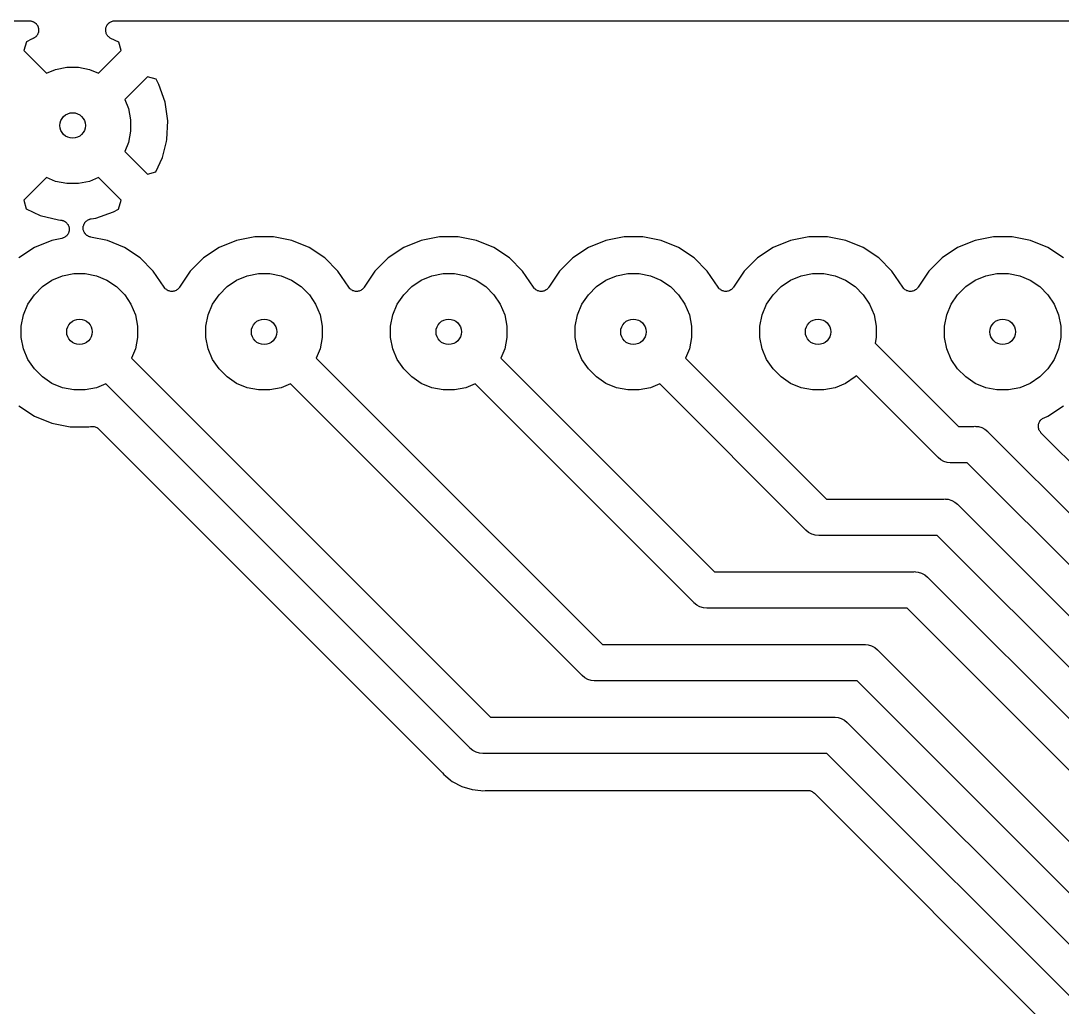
# Model space of a CAD drawing. Extents: x 1.5 to 15, y -8.3 to -3.1.
# Drawn here: x 13.879 to 14.443, y -3.634 to -3.1 of the extents above; entities that cross this region are included whole.
import ezdxf

# ---------------------------------------------------------------- set-up
doc = ezdxf.new("R2010")
doc.units = 0
doc.header["$MEASUREMENT"] = 0
doc.layers.add('BLACK', color=7, linetype='CONTINUOUS')

msp = doc.modelspace()

# ---------------------------------------------------------------- linework, layer by layer
at = {"layer": 'BLACK', "linetype": 'CONTINUOUS'}
for p, q in [((13.7329, -3.10002), (13.8835, -3.10002)), ((13.8835, -3.10002), (13.8836, -3.10002)), ((13.8836, -3.10002), (13.8837, -3.10003)), ((13.8837, -3.10003), (13.8838, -3.10003)), ((13.8838, -3.10003), (13.8842, -3.10009)), ((13.8842, -3.10009), (13.8846, -3.10013)), ((13.8846, -3.10013), (13.8847, -3.10017)), ((13.8847, -3.10017), (13.8848, -3.10018)), ((13.8848, -3.10018), (13.8851, -3.10031)), ((13.8851, -3.10031), (13.8855, -3.10042)), ((13.8855, -3.10042), (13.8856, -3.10048)), ((13.8856, -3.10048), (13.8857, -3.10052)), ((13.8857, -3.10052), (13.886, -3.10072)), ((13.886, -3.10072), (13.8863, -3.10089)), ((13.8863, -3.10089), (13.8864, -3.10097)), ((13.8864, -3.10097), (13.8865, -3.10103)), ((13.8865, -3.10103), (13.8868, -3.10128)), ((13.8868, -3.10128), (13.8871, -3.10152)), ((13.8871, -3.10152), (13.8872, -3.10161)), ((13.8872, -3.10161), (13.8872, -3.10169)), ((13.8872, -3.10169), (13.8875, -3.10199)), ((13.926, -3.10175), (13.9263, -3.10147)), ((13.9263, -3.10147), (13.9264, -3.10139)), ((13.9264, -3.1013), (13.9267, -3.10108)), ((13.9264, -3.10139), (13.9264, -3.1013)), ((13.9267, -3.10108), (13.927, -3.10086)), ((13.927, -3.10086), (13.9271, -3.1008)), ((13.9271, -3.1008), (13.9272, -3.10072)), ((13.9272, -3.10072), (13.9276, -3.10057)), ((13.9276, -3.10057), (13.9279, -3.1004)), ((13.9279, -3.1004), (13.928, -3.10036)), ((13.928, -3.10036), (13.9281, -3.10031)), ((13.9281, -3.10031), (13.9285, -3.10022)), ((13.9285, -3.10022), (13.9288, -3.10011)), ((13.9288, -3.10011), (13.9289, -3.1001)), ((13.9289, -3.1001), (13.9291, -3.10007)), ((13.9291, -3.10007), (13.9294, -3.10005)), ((13.9294, -3.10005), (13.9298, -3.10002)), ((13.9298, -3.10002), (14.9814, -3.10002)), ((13.8875, -3.10199), (13.8877, -3.10228)), ((13.8877, -3.10228), (13.8878, -3.10239)), ((13.8878, -3.10239), (13.8878, -3.10248)), ((13.8878, -3.10248), (13.888, -3.10282)), ((13.888, -3.10717), (13.8878, -3.10749)), ((13.888, -3.10282), (13.8881, -3.10315)), ((13.8881, -3.10706), (13.888, -3.10717)), ((13.8881, -3.10315), (13.8882, -3.10326)), ((13.8882, -3.1066), (13.8881, -3.10696)), ((13.8881, -3.10696), (13.8881, -3.10706)), ((13.8882, -3.10326), (13.8882, -3.10337)), ((13.8882, -3.10337), (13.8883, -3.10373)), ((13.8884, -3.10626), (13.8882, -3.1066)), ((13.8883, -3.10373), (13.8884, -3.10408)), ((13.8884, -3.10408), (13.8884, -3.1042)), ((13.8884, -3.1042), (13.8885, -3.10432)), ((13.8885, -3.10529), (13.8884, -3.10566)), ((13.8884, -3.10566), (13.8884, -3.10603)), ((13.8884, -3.10603), (13.8884, -3.10614)), ((13.8884, -3.10614), (13.8884, -3.10626)), ((13.8885, -3.10432), (13.8885, -3.10469)), ((13.8885, -3.10469), (13.8885, -3.10505)), ((13.8885, -3.10505), (13.8885, -3.10517)), ((13.8885, -3.10517), (13.8885, -3.10529)), ((13.9248, -3.10437), (13.9249, -3.10401)), ((13.9248, -3.10473), (13.9248, -3.10437)), ((13.9248, -3.10486), (13.9248, -3.10473)), ((13.9248, -3.10498), (13.9248, -3.10486)), ((13.9248, -3.10534), (13.9248, -3.10498)), ((13.9248, -3.1057), (13.9248, -3.10534)), ((13.9249, -3.10583), (13.9248, -3.1057)), ((13.9249, -3.10377), (13.9251, -3.10343)), ((13.9249, -3.10389), (13.9249, -3.10377)), ((13.9249, -3.10401), (13.9249, -3.10389)), ((13.9249, -3.10596), (13.9249, -3.10583)), ((13.925, -3.1063), (13.9249, -3.10596)), ((13.9251, -3.10665), (13.925, -3.1063)), ((13.9251, -3.10343), (13.9252, -3.10308)), ((13.9251, -3.10677), (13.9251, -3.10665)), ((13.9251, -3.10689), (13.9251, -3.10677)), ((13.9253, -3.10721), (13.9251, -3.10689)), ((13.9252, -3.10297), (13.9253, -3.10285)), ((13.9252, -3.10308), (13.9252, -3.10297)), ((13.9253, -3.10285), (13.9255, -3.10254)), ((13.9255, -3.10754), (13.9253, -3.10721)), ((13.9255, -3.10254), (13.9256, -3.10222)), ((13.9256, -3.10222), (13.9257, -3.10213)), ((13.9257, -3.10213), (13.9258, -3.10202)), ((13.9258, -3.10202), (13.926, -3.10175)), ((13.8819, -3.11141), (13.8805, -3.11615)), ((13.8846, -3.10993), (13.8819, -3.11141)), ((13.8852, -3.10973), (13.8846, -3.10993)), ((13.8853, -3.10968), (13.8852, -3.10973)), ((13.8854, -3.10964), (13.8853, -3.10968)), ((13.8857, -3.10947), (13.8854, -3.10964)), ((13.8861, -3.10931), (13.8857, -3.10947)), ((13.8862, -3.10924), (13.8861, -3.10931)), ((13.8863, -3.10918), (13.8862, -3.10924)), ((13.8866, -3.10895), (13.8863, -3.10918)), ((13.8869, -3.10873), (13.8866, -3.10895)), ((13.887, -3.10857), (13.8869, -3.10864)), ((13.8869, -3.10864), (13.8869, -3.10873)), ((13.8873, -3.10828), (13.887, -3.10857)), ((13.8875, -3.10801), (13.8873, -3.10828)), ((13.8876, -3.10791), (13.8875, -3.10801)), ((13.8877, -3.10782), (13.8876, -3.10791)), ((13.8878, -3.10749), (13.8877, -3.10782)), ((13.9255, -3.10764), (13.9255, -3.10754)), ((13.9256, -3.10776), (13.9255, -3.10764)), ((13.9258, -3.10804), (13.9256, -3.10776)), ((13.926, -3.10833), (13.9258, -3.10804)), ((13.9261, -3.10842), (13.926, -3.10833)), ((13.9262, -3.10852), (13.9261, -3.10842)), ((13.9265, -3.10875), (13.9262, -3.10852)), ((13.9267, -3.109), (13.9265, -3.10875)), ((13.9269, -3.10906), (13.9267, -3.109)), ((13.927, -3.10915), (13.9269, -3.10906)), ((13.9273, -3.10932), (13.927, -3.10915)), ((13.9276, -3.10951), (13.9273, -3.10932)), ((13.9276, -3.10954), (13.9276, -3.10951)), ((13.9319, -3.11155), (13.9276, -3.10954)), ((13.9332, -3.11615), (13.9319, -3.11155)), ((13.8805, -3.11615), (13.8927, -3.12843)), ((13.921, -3.12843), (13.9332, -3.11615)), ((13.8927, -3.12843), (13.8977, -3.12639)), ((13.8977, -3.12639), (13.9037, -3.12518)), ((13.9037, -3.12518), (13.91, -3.12518)), ((13.91, -3.12518), (13.916, -3.12639)), ((13.916, -3.12639), (13.921, -3.12843)), ((13.9474, -3.13029), (13.9351, -3.14257)), ((13.9521, -3.13169), (13.9474, -3.13029)), ((13.9536, -3.13444), (13.9521, -3.13169)), ((13.957, -3.14411), (13.9536, -3.13444)), ((13.9351, -3.14257), (13.9371, -3.14749)), ((13.9585, -3.15414), (13.957, -3.14411)), ((13.9371, -3.14749), (13.9383, -3.15357)), ((13.9383, -3.15357), (13.9383, -3.15978)), ((13.958, -3.16427), (13.9585, -3.15414)), ((13.9383, -3.15978), (13.9371, -3.16586)), ((13.9371, -3.16586), (13.9351, -3.17078)), ((13.9556, -3.17411), (13.9578, -3.16537)), ((13.9578, -3.16536), (13.958, -3.16427)), ((13.9578, -3.16537), (13.9578, -3.16536)), ((13.9351, -3.17078), (13.9474, -3.18305)), ((13.952, -3.1817), (13.9556, -3.17411)), ((13.8927, -3.18492), (13.8805, -3.19719)), ((13.8977, -3.18696), (13.8927, -3.18492)), ((13.921, -3.18492), (13.916, -3.18696)), ((13.9332, -3.19719), (13.921, -3.18492)), ((13.9474, -3.18305), (13.952, -3.1817)), ((13.9037, -3.18817), (13.8977, -3.18696)), ((13.91, -3.18817), (13.9037, -3.18817)), ((13.916, -3.18696), (13.91, -3.18817)), ((13.8805, -3.19719), (13.8818, -3.2018)), ((13.9318, -3.20194), (13.9332, -3.19719)), ((13.8818, -3.2018), (13.8894, -3.20539)), ((13.9291, -3.20341), (13.9318, -3.20194)), ((13.8894, -3.20539), (13.8992, -3.20786)), ((13.8992, -3.20786), (13.9003, -3.20791)), ((13.9003, -3.20791), (13.9004, -3.20791)), ((13.9004, -3.20791), (13.9007, -3.20797)), ((13.9007, -3.20797), (13.9011, -3.20801)), ((13.9011, -3.20801), (13.9012, -3.20805)), ((13.9012, -3.20805), (13.9013, -3.20807)), ((13.9013, -3.20807), (13.9017, -3.2082)), ((13.9017, -3.2082), (13.902, -3.20831)), ((13.902, -3.20831), (13.9021, -3.20837)), ((13.9021, -3.20837), (13.9023, -3.20841)), ((13.9023, -3.20841), (13.9026, -3.2086)), ((13.9026, -3.2086), (13.9029, -3.20878)), ((13.9029, -3.20878), (13.903, -3.20886)), ((13.903, -3.20886), (13.9031, -3.20892)), ((13.9139, -3.20893), (13.9141, -3.20864)), ((13.9141, -3.20864), (13.9142, -3.20857)), ((13.9142, -3.20857), (13.9143, -3.20848)), ((13.9143, -3.20848), (13.9146, -3.20826)), ((13.9146, -3.20826), (13.9148, -3.20802)), ((13.9148, -3.20802), (13.915, -3.20797)), ((13.915, -3.2079), (13.9154, -3.20774)), ((13.915, -3.20797), (13.915, -3.2079)), ((13.9154, -3.20774), (13.9157, -3.20757)), ((13.9157, -3.20757), (13.9158, -3.20753)), ((13.9158, -3.20753), (13.9159, -3.20748)), ((13.9159, -3.20748), (13.9163, -3.20739)), ((13.9163, -3.20739), (13.9166, -3.20729)), ((13.9166, -3.20729), (13.9168, -3.20727)), ((13.9168, -3.20727), (13.9169, -3.20725)), ((13.9169, -3.20725), (13.9194, -3.20687)), ((13.9194, -3.20687), (13.9291, -3.20341)), ((13.9031, -3.20892), (13.9034, -3.20917)), ((13.9034, -3.20917), (13.9036, -3.2094)), ((13.9036, -3.2094), (13.9037, -3.2095)), ((13.9037, -3.2095), (13.9038, -3.20959)), ((13.9038, -3.20959), (13.904, -3.20988)), ((13.904, -3.20988), (13.9042, -3.21016)), ((13.9042, -3.21016), (13.9043, -3.21027)), ((13.9043, -3.21027), (13.9044, -3.21037)), ((13.9044, -3.21037), (13.9045, -3.2107)), ((13.9045, -3.2107), (13.9047, -3.21103)), ((13.9047, -3.21103), (13.9047, -3.21115)), ((13.9047, -3.21115), (13.9048, -3.21126)), ((13.9048, -3.21449), (13.9047, -3.21484)), ((13.9048, -3.21126), (13.9049, -3.21161)), ((13.9049, -3.21415), (13.9048, -3.21449)), ((13.9049, -3.21161), (13.905, -3.21196)), ((13.905, -3.2139), (13.9049, -3.21402)), ((13.9049, -3.21402), (13.9049, -3.21415)), ((13.905, -3.21196), (13.905, -3.21209)), ((13.905, -3.21209), (13.905, -3.21221)), ((13.905, -3.21221), (13.905, -3.21257)), ((13.905, -3.21257), (13.9051, -3.21293)), ((13.9051, -3.21318), (13.905, -3.21354)), ((13.905, -3.21354), (13.905, -3.2139)), ((13.9051, -3.21293), (13.9051, -3.21306)), ((13.9051, -3.21306), (13.9051, -3.21318)), ((13.9126, -3.21191), (13.9127, -3.21155)), ((13.9126, -3.21203), (13.9126, -3.21191)), ((13.9126, -3.21215), (13.9126, -3.21203)), ((13.9126, -3.21252), (13.9126, -3.21215)), ((13.9127, -3.21289), (13.9126, -3.21252)), ((13.9127, -3.21118), (13.9128, -3.21107)), ((13.9127, -3.21155), (13.9127, -3.21118)), ((13.9127, -3.21301), (13.9127, -3.21289)), ((13.9127, -3.21312), (13.9127, -3.21301)), ((13.9128, -3.21348), (13.9127, -3.21312)), ((13.9128, -3.21095), (13.9129, -3.2106)), ((13.9128, -3.21107), (13.9128, -3.21095)), ((13.9129, -3.21384), (13.9128, -3.21348)), ((13.9129, -3.2106), (13.913, -3.21025)), ((13.9129, -3.21395), (13.9129, -3.21384)), ((13.913, -3.21406), (13.9129, -3.21395)), ((13.913, -3.21025), (13.9131, -3.21015)), ((13.9131, -3.21439), (13.913, -3.21406)), ((13.9131, -3.21003), (13.9133, -3.20972)), ((13.9131, -3.21015), (13.9131, -3.21003)), ((13.9133, -3.21472), (13.9131, -3.21439)), ((13.9133, -3.20972), (13.9135, -3.20939)), ((13.9135, -3.2093), (13.9136, -3.2092)), ((13.9135, -3.20939), (13.9135, -3.2093)), ((13.9136, -3.2092), (13.9139, -3.20893)), ((13.8956, -3.21889), (13.8862, -3.22277)), ((13.901, -3.21781), (13.8956, -3.21889)), ((13.9014, -3.2177), (13.901, -3.21781)), ((13.9017, -3.21761), (13.9014, -3.2177)), ((13.9019, -3.21756), (13.9017, -3.21761)), ((13.902, -3.21752), (13.9019, -3.21756)), ((13.9023, -3.21735), (13.902, -3.21752)), ((13.9026, -3.2172), (13.9023, -3.21735)), ((13.9027, -3.21712), (13.9026, -3.2172)), ((13.9028, -3.21707), (13.9027, -3.21712)), ((13.9031, -3.21684), (13.9028, -3.21707)), ((13.9034, -3.21662), (13.9031, -3.21684)), ((13.9035, -3.21653), (13.9034, -3.21662)), ((13.9036, -3.21645), (13.9035, -3.21653)), ((13.9038, -3.21617), (13.9036, -3.21645)), ((13.9041, -3.2159), (13.9038, -3.21617)), ((13.9042, -3.2157), (13.9041, -3.21579)), ((13.9041, -3.21579), (13.9041, -3.2159)), ((13.9044, -3.21538), (13.9042, -3.2157)), ((13.9046, -3.21507), (13.9044, -3.21538)), ((13.9047, -3.21484), (13.9046, -3.21495)), ((13.9046, -3.21495), (13.9046, -3.21507)), ((13.9134, -3.21482), (13.9133, -3.21472)), ((13.9134, -3.21493), (13.9134, -3.21482)), ((13.9137, -3.21521), (13.9134, -3.21493)), ((13.9139, -3.21551), (13.9137, -3.21521)), ((13.914, -3.21559), (13.9139, -3.21551)), ((13.914, -3.21569), (13.914, -3.21559)), ((13.9143, -3.21592), (13.914, -3.21569)), ((13.9146, -3.21618), (13.9143, -3.21592)), ((13.9147, -3.21624), (13.9146, -3.21618)), ((13.9148, -3.21631), (13.9147, -3.21624)), ((13.9151, -3.21649), (13.9148, -3.21631)), ((13.9154, -3.21669), (13.9151, -3.21649)), ((13.9155, -3.21673), (13.9154, -3.21669)), ((13.9156, -3.21679), (13.9155, -3.21673)), ((13.916, -3.2169), (13.9156, -3.21679)), ((13.9163, -3.21703), (13.916, -3.2169)), ((13.9165, -3.21705), (13.9163, -3.21703)), ((13.9166, -3.21708), (13.9165, -3.21705)), ((13.9166, -3.2171), (13.9166, -3.21708)), ((13.9257, -3.21889), (13.9166, -3.2171)), ((13.935, -3.22277), (13.9257, -3.21889)), ((13.9956, -3.21889), (13.9862, -3.22277)), ((14.0056, -3.21691), (13.9956, -3.21889)), ((14.0157, -3.21691), (14.0056, -3.21691)), ((14.0257, -3.21889), (14.0157, -3.21691)), ((14.035, -3.22277), (14.0257, -3.21889)), ((14.0956, -3.21889), (14.0862, -3.22277)), ((14.1056, -3.21691), (14.0956, -3.21889)), ((14.1157, -3.21691), (14.1056, -3.21691)), ((14.1257, -3.21889), (14.1157, -3.21691)), ((14.135, -3.22277), (14.1257, -3.21889)), ((14.1956, -3.21889), (14.1862, -3.22277)), ((14.2056, -3.21691), (14.1956, -3.21889)), ((14.2157, -3.21691), (14.2056, -3.21691)), ((14.2257, -3.21889), (14.2157, -3.21691)), ((14.235, -3.22277), (14.2257, -3.21889)), ((14.2956, -3.21889), (14.2862, -3.22277)), ((14.3056, -3.21691), (14.2956, -3.21889)), ((14.3157, -3.21691), (14.3056, -3.21691)), ((14.3257, -3.21889), (14.3157, -3.21691)), ((14.335, -3.22277), (14.3257, -3.21889)), ((14.3956, -3.21889), (14.3862, -3.22277)), ((14.4056, -3.21691), (14.3956, -3.21889)), ((14.4157, -3.21691), (14.4056, -3.21691)), ((14.4257, -3.21889), (14.4157, -3.21691)), ((14.435, -3.22277), (14.4257, -3.21889)), ((13.8862, -3.22277), (13.8778, -3.22841)), ((13.9435, -3.22841), (13.935, -3.22277)), ((13.9862, -3.22277), (13.9778, -3.22841)), ((14.0435, -3.22841), (14.035, -3.22277)), ((14.0862, -3.22277), (14.0778, -3.22841)), ((14.1435, -3.22841), (14.135, -3.22277)), ((14.1862, -3.22277), (14.1778, -3.22841)), ((14.2435, -3.22841), (14.235, -3.22277)), ((14.2862, -3.22277), (14.2778, -3.22841)), ((14.3435, -3.22841), (14.335, -3.22277)), ((14.3862, -3.22277), (14.3778, -3.22841)), ((14.4435, -3.22841), (14.435, -3.22277)), ((13.9506, -3.23558), (13.9435, -3.22841)), ((13.9778, -3.22841), (13.9706, -3.23558)), ((14.0506, -3.23558), (14.0435, -3.22841)), ((14.0778, -3.22841), (14.0706, -3.23558)), ((14.1506, -3.23558), (14.1435, -3.22841)), ((14.1778, -3.22841), (14.1706, -3.23558)), ((14.2506, -3.23558), (14.2435, -3.22841)), ((14.2778, -3.22841), (14.2706, -3.23558)), ((14.3506, -3.23558), (14.3435, -3.22841)), ((14.3778, -3.22841), (14.3706, -3.23558)), ((13.9014, -3.23812), (13.9075, -3.23691)), ((13.9075, -3.23691), (13.9137, -3.23691)), ((13.9137, -3.23691), (13.9198, -3.23812)), ((13.9565, -3.24432), (13.9506, -3.23558)), ((13.9706, -3.23558), (13.9648, -3.24432)), ((14.0014, -3.23812), (14.0075, -3.23691)), ((14.0075, -3.23691), (14.0137, -3.23691)), ((14.0137, -3.23691), (14.0198, -3.23812)), ((14.0565, -3.24432), (14.0506, -3.23558)), ((14.0706, -3.23558), (14.0648, -3.24432)), ((14.1014, -3.23812), (14.1075, -3.23691)), ((14.1075, -3.23691), (14.1137, -3.23691)), ((14.1137, -3.23691), (14.1198, -3.23812)), ((14.1565, -3.24432), (14.1506, -3.23558)), ((14.1706, -3.23558), (14.1648, -3.24432)), ((14.2014, -3.23812), (14.2075, -3.23691)), ((14.2075, -3.23691), (14.2137, -3.23691)), ((14.2137, -3.23691), (14.2198, -3.23812)), ((14.2565, -3.24432), (14.2506, -3.23558)), ((14.2706, -3.23558), (14.2648, -3.24432)), ((14.3014, -3.23812), (14.3075, -3.23691)), ((14.3075, -3.23691), (14.3137, -3.23691)), ((14.3137, -3.23691), (14.3198, -3.23812)), ((14.3565, -3.24432), (14.3506, -3.23558)), ((14.3706, -3.23558), (14.3648, -3.24432)), ((14.4014, -3.23812), (14.4075, -3.23691)), ((14.4075, -3.23691), (14.4137, -3.23691)), ((14.4137, -3.23691), (14.4198, -3.23812)), ((13.8906, -3.24394), (13.8957, -3.24049)), ((13.8957, -3.24049), (13.9014, -3.23812)), ((13.9198, -3.23812), (13.9255, -3.24049)), ((13.9255, -3.24049), (13.9307, -3.24394)), ((13.9906, -3.24394), (13.9957, -3.24049)), ((13.9957, -3.24049), (14.0014, -3.23812)), ((14.0198, -3.23812), (14.0255, -3.24049)), ((14.0255, -3.24049), (14.0307, -3.24394)), ((14.0906, -3.24394), (14.0957, -3.24049)), ((14.0957, -3.24049), (14.1014, -3.23812)), ((14.1198, -3.23812), (14.1255, -3.24049)), ((14.1255, -3.24049), (14.1307, -3.24394)), ((14.1906, -3.24394), (14.1957, -3.24049)), ((14.1957, -3.24049), (14.2014, -3.23812)), ((14.2198, -3.23812), (14.2255, -3.24049)), ((14.2255, -3.24049), (14.2307, -3.24394)), ((14.2906, -3.24394), (14.2957, -3.24049)), ((14.2957, -3.24049), (14.3014, -3.23812)), ((14.3198, -3.23812), (14.3255, -3.24049)), ((14.3255, -3.24049), (14.3307, -3.24394)), ((14.3906, -3.24394), (14.3957, -3.24049)), ((14.3957, -3.24049), (14.4014, -3.23812)), ((14.4198, -3.23812), (14.4255, -3.24049)), ((14.4255, -3.24049), (14.4307, -3.24394)), ((13.8827, -3.25349), (13.8862, -3.24833)), ((13.8862, -3.24833), (13.8906, -3.24394)), ((13.9307, -3.24394), (13.9351, -3.24833)), ((13.9351, -3.24833), (13.9385, -3.25349)), ((13.9568, -3.24469), (13.9565, -3.24432)), ((13.9571, -3.24506), (13.9568, -3.24469)), ((13.9571, -3.24507), (13.9571, -3.24506)), ((13.9571, -3.24508), (13.9571, -3.24507)), ((13.9575, -3.24538), (13.9571, -3.24508)), ((13.9578, -3.24568), (13.9575, -3.24538)), ((13.9578, -3.24569), (13.9578, -3.24568)), ((13.9578, -3.2457), (13.9578, -3.24569)), ((13.9583, -3.24592), (13.9578, -3.2457)), ((13.9587, -3.24615), (13.9583, -3.24592)), ((13.9587, -3.24616), (13.9587, -3.24615)), ((13.9587, -3.24615), (13.9587, -3.24615)), ((13.9592, -3.2463), (13.9587, -3.24616)), ((13.9596, -3.24644), (13.9592, -3.2463)), ((13.9596, -3.24645), (13.9596, -3.24644)), ((13.9596, -3.24644), (13.9596, -3.24644)), ((13.9601, -3.24649), (13.9596, -3.24645)), ((13.9606, -3.24655), (13.9601, -3.24649)), ((13.9611, -3.2465), (13.9606, -3.24655)), ((13.9606, -3.24655), (13.9606, -3.24654)), ((13.9606, -3.24654), (13.9606, -3.24655)), ((13.9616, -3.24646), (13.9611, -3.2465)), ((13.962, -3.24632), (13.9616, -3.24645)), ((13.9616, -3.24645), (13.9616, -3.24646)), ((13.9616, -3.24646), (13.9616, -3.24646)), ((13.9625, -3.24619), (13.962, -3.24632)), ((13.9629, -3.24595), (13.9625, -3.24618)), ((13.9625, -3.24618), (13.9625, -3.24618)), ((13.9625, -3.24618), (13.9625, -3.24619)), ((13.9634, -3.24574), (13.9629, -3.24595)), ((13.9637, -3.24543), (13.9634, -3.24572)), ((13.9634, -3.24572), (13.9634, -3.24573)), ((13.9634, -3.24573), (13.9634, -3.24574)), ((13.9641, -3.24513), (13.9637, -3.24543)), ((13.9644, -3.24475), (13.9641, -3.24511)), ((13.9641, -3.24511), (13.9641, -3.24512)), ((13.9641, -3.24512), (13.9641, -3.24513)), ((13.9647, -3.24438), (13.9644, -3.24475)), ((13.9648, -3.24436), (13.9647, -3.24438)), ((13.9648, -3.24432), (13.9648, -3.24436)), ((13.9648, -3.24436), (13.9648, -3.24436)), ((13.9648, -3.24436), (13.9648, -3.24436)), ((13.9827, -3.25349), (13.9862, -3.24833)), ((13.9862, -3.24833), (13.9906, -3.24394)), ((14.0307, -3.24394), (14.0351, -3.24833)), ((14.0351, -3.24833), (14.0385, -3.25349)), ((14.0568, -3.24469), (14.0565, -3.24432)), ((14.0571, -3.24506), (14.0568, -3.24469)), ((14.0571, -3.24507), (14.0571, -3.24506)), ((14.0571, -3.24508), (14.0571, -3.24507)), ((14.0575, -3.24538), (14.0571, -3.24508)), ((14.0578, -3.24568), (14.0575, -3.24538)), ((14.0578, -3.24569), (14.0578, -3.24568)), ((14.0578, -3.2457), (14.0578, -3.24569)), ((14.0583, -3.24592), (14.0578, -3.2457)), ((14.0587, -3.24615), (14.0583, -3.24592)), ((14.0587, -3.24616), (14.0587, -3.24615)), ((14.0587, -3.24615), (14.0587, -3.24615)), ((14.0592, -3.2463), (14.0587, -3.24616)), ((14.0596, -3.24644), (14.0592, -3.2463)), ((14.0596, -3.24645), (14.0596, -3.24644)), ((14.0596, -3.24644), (14.0596, -3.24644)), ((14.0601, -3.24649), (14.0596, -3.24645)), ((14.0606, -3.24655), (14.0601, -3.24649)), ((14.0611, -3.2465), (14.0606, -3.24655)), ((14.0606, -3.24655), (14.0606, -3.24654)), ((14.0606, -3.24654), (14.0606, -3.24655)), ((14.0616, -3.24646), (14.0611, -3.2465)), ((14.062, -3.24632), (14.0616, -3.24645)), ((14.0616, -3.24645), (14.0616, -3.24646)), ((14.0616, -3.24646), (14.0616, -3.24646)), ((14.0625, -3.24619), (14.062, -3.24632)), ((14.0629, -3.24595), (14.0625, -3.24618)), ((14.0625, -3.24618), (14.0625, -3.24618)), ((14.0625, -3.24618), (14.0625, -3.24619)), ((14.0634, -3.24574), (14.0629, -3.24595)), ((14.0637, -3.24543), (14.0634, -3.24572)), ((14.0634, -3.24572), (14.0634, -3.24573)), ((14.0634, -3.24573), (14.0634, -3.24574)), ((14.0641, -3.24513), (14.0637, -3.24543)), ((14.0644, -3.24475), (14.0641, -3.24511)), ((14.0641, -3.24511), (14.0641, -3.24512)), ((14.0641, -3.24512), (14.0641, -3.24513)), ((14.0647, -3.24438), (14.0644, -3.24475)), ((14.0648, -3.24436), (14.0647, -3.24438)), ((14.0648, -3.24432), (14.0648, -3.24436)), ((14.0648, -3.24436), (14.0648, -3.24436)), ((14.0648, -3.24436), (14.0648, -3.24436)), ((14.0827, -3.25349), (14.0862, -3.24833)), ((14.0862, -3.24833), (14.0906, -3.24394)), ((14.1307, -3.24394), (14.1351, -3.24833)), ((14.1351, -3.24833), (14.1385, -3.25349)), ((14.1568, -3.24469), (14.1565, -3.24432)), ((14.1571, -3.24506), (14.1568, -3.24469)), ((14.1571, -3.24507), (14.1571, -3.24506)), ((14.1571, -3.24508), (14.1571, -3.24507)), ((14.1575, -3.24538), (14.1571, -3.24508)), ((14.1578, -3.24568), (14.1575, -3.24538)), ((14.1578, -3.24569), (14.1578, -3.24568)), ((14.1578, -3.2457), (14.1578, -3.24569)), ((14.1583, -3.24592), (14.1578, -3.2457)), ((14.1587, -3.24615), (14.1583, -3.24592)), ((14.1587, -3.24616), (14.1587, -3.24615)), ((14.1587, -3.24615), (14.1587, -3.24615)), ((14.1592, -3.2463), (14.1587, -3.24616)), ((14.1596, -3.24644), (14.1592, -3.2463)), ((14.1596, -3.24645), (14.1596, -3.24644)), ((14.1596, -3.24644), (14.1596, -3.24644)), ((14.1601, -3.24649), (14.1596, -3.24645)), ((14.1606, -3.24655), (14.1601, -3.24649)), ((14.1611, -3.2465), (14.1606, -3.24655)), ((14.1606, -3.24655), (14.1606, -3.24654)), ((14.1606, -3.24654), (14.1606, -3.24655)), ((14.1616, -3.24646), (14.1611, -3.2465)), ((14.162, -3.24632), (14.1616, -3.24645)), ((14.1616, -3.24645), (14.1616, -3.24646)), ((14.1616, -3.24646), (14.1616, -3.24646)), ((14.1625, -3.24619), (14.162, -3.24632)), ((14.1629, -3.24595), (14.1625, -3.24618)), ((14.1625, -3.24618), (14.1625, -3.24618)), ((14.1625, -3.24618), (14.1625, -3.24619)), ((14.1634, -3.24574), (14.1629, -3.24595)), ((14.1637, -3.24543), (14.1634, -3.24572)), ((14.1634, -3.24572), (14.1634, -3.24573)), ((14.1634, -3.24573), (14.1634, -3.24574)), ((14.1641, -3.24513), (14.1637, -3.24543)), ((14.1644, -3.24475), (14.1641, -3.24511)), ((14.1641, -3.24511), (14.1641, -3.24512)), ((14.1641, -3.24512), (14.1641, -3.24513)), ((14.1647, -3.24438), (14.1644, -3.24475)), ((14.1648, -3.24436), (14.1647, -3.24438)), ((14.1648, -3.24432), (14.1648, -3.24436)), ((14.1648, -3.24436), (14.1648, -3.24436)), ((14.1648, -3.24436), (14.1648, -3.24436)), ((14.1827, -3.25349), (14.1862, -3.24833)), ((14.1862, -3.24833), (14.1906, -3.24394)), ((14.2307, -3.24394), (14.2351, -3.24833)), ((14.2351, -3.24833), (14.2385, -3.25349)), ((14.2568, -3.24469), (14.2565, -3.24432)), ((14.2571, -3.24506), (14.2568, -3.24469)), ((14.2571, -3.24507), (14.2571, -3.24506)), ((14.2571, -3.24508), (14.2571, -3.24507)), ((14.2575, -3.24538), (14.2571, -3.24508)), ((14.2578, -3.24568), (14.2575, -3.24538)), ((14.2578, -3.24569), (14.2578, -3.24568)), ((14.2578, -3.2457), (14.2578, -3.24569)), ((14.2583, -3.24592), (14.2578, -3.2457)), ((14.2587, -3.24615), (14.2583, -3.24592)), ((14.2587, -3.24616), (14.2587, -3.24615)), ((14.2587, -3.24615), (14.2587, -3.24615)), ((14.2592, -3.2463), (14.2587, -3.24616)), ((14.2596, -3.24644), (14.2592, -3.2463)), ((14.2596, -3.24645), (14.2596, -3.24644)), ((14.2596, -3.24644), (14.2596, -3.24644)), ((14.2601, -3.24649), (14.2596, -3.24645)), ((14.2606, -3.24655), (14.2601, -3.24649)), ((14.2611, -3.2465), (14.2606, -3.24655)), ((14.2606, -3.24655), (14.2606, -3.24654)), ((14.2606, -3.24654), (14.2606, -3.24655)), ((14.2616, -3.24646), (14.2611, -3.2465)), ((14.262, -3.24632), (14.2616, -3.24645)), ((14.2616, -3.24645), (14.2616, -3.24646)), ((14.2616, -3.24646), (14.2616, -3.24646)), ((14.2625, -3.24619), (14.262, -3.24632)), ((14.2629, -3.24595), (14.2625, -3.24618)), ((14.2625, -3.24618), (14.2625, -3.24618)), ((14.2625, -3.24618), (14.2625, -3.24619)), ((14.2634, -3.24574), (14.2629, -3.24595)), ((14.2637, -3.24543), (14.2634, -3.24572)), ((14.2634, -3.24572), (14.2634, -3.24573)), ((14.2634, -3.24573), (14.2634, -3.24574)), ((14.2641, -3.24513), (14.2637, -3.24543)), ((14.2644, -3.24475), (14.2641, -3.24511)), ((14.2641, -3.24511), (14.2641, -3.24512)), ((14.2641, -3.24512), (14.2641, -3.24513)), ((14.2647, -3.24438), (14.2644, -3.24475)), ((14.2648, -3.24436), (14.2647, -3.24438)), ((14.2648, -3.24432), (14.2648, -3.24436)), ((14.2648, -3.24436), (14.2648, -3.24436)), ((14.2648, -3.24436), (14.2648, -3.24436)), ((14.2827, -3.25349), (14.2862, -3.24833)), ((14.2862, -3.24833), (14.2906, -3.24394)), ((14.3307, -3.24394), (14.3351, -3.24833)), ((14.3351, -3.24833), (14.3385, -3.25349)), ((14.3568, -3.24469), (14.3565, -3.24432)), ((14.3571, -3.24506), (14.3568, -3.24469)), ((14.3571, -3.24507), (14.3571, -3.24506)), ((14.3571, -3.24508), (14.3571, -3.24507)), ((14.3575, -3.24538), (14.3571, -3.24508)), ((14.3578, -3.24568), (14.3575, -3.24538)), ((14.3578, -3.24569), (14.3578, -3.24568)), ((14.3578, -3.2457), (14.3578, -3.24569)), ((14.3583, -3.24592), (14.3578, -3.2457)), ((14.3587, -3.24615), (14.3583, -3.24592)), ((14.3587, -3.24616), (14.3587, -3.24615)), ((14.3587, -3.24615), (14.3587, -3.24615)), ((14.3592, -3.2463), (14.3587, -3.24616)), ((14.3596, -3.24644), (14.3592, -3.2463)), ((14.3596, -3.24645), (14.3596, -3.24644)), ((14.3596, -3.24644), (14.3596, -3.24644)), ((14.3601, -3.24649), (14.3596, -3.24645)), ((14.3606, -3.24655), (14.3601, -3.24649)), ((14.3611, -3.2465), (14.3606, -3.24655)), ((14.3606, -3.24655), (14.3606, -3.24654)), ((14.3606, -3.24654), (14.3606, -3.24655)), ((14.3616, -3.24646), (14.3611, -3.2465)), ((14.362, -3.24632), (14.3616, -3.24645)), ((14.3616, -3.24645), (14.3616, -3.24646)), ((14.3616, -3.24646), (14.3616, -3.24646)), ((14.3625, -3.24619), (14.362, -3.24632)), ((14.3629, -3.24595), (14.3625, -3.24618)), ((14.3625, -3.24618), (14.3625, -3.24618)), ((14.3625, -3.24618), (14.3625, -3.24619)), ((14.3634, -3.24574), (14.3629, -3.24595)), ((14.3637, -3.24543), (14.3634, -3.24572)), ((14.3634, -3.24572), (14.3634, -3.24573)), ((14.3634, -3.24573), (14.3634, -3.24574)), ((14.3641, -3.24513), (14.3637, -3.24543)), ((14.3644, -3.24475), (14.3641, -3.24511)), ((14.3641, -3.24511), (14.3641, -3.24512)), ((14.3641, -3.24512), (14.3641, -3.24513)), ((14.3647, -3.24438), (14.3644, -3.24475)), ((14.3648, -3.24436), (14.3647, -3.24438)), ((14.3648, -3.24432), (14.3648, -3.24436)), ((14.3648, -3.24436), (14.3648, -3.24436)), ((14.3648, -3.24436), (14.3648, -3.24436)), ((14.3827, -3.25349), (14.3862, -3.24833)), ((14.3862, -3.24833), (14.3906, -3.24394)), ((14.4307, -3.24394), (14.4351, -3.24833)), ((14.4351, -3.24833), (14.4385, -3.25349)), ((13.8803, -3.25922), (13.8827, -3.25349)), ((13.9385, -3.25349), (13.9409, -3.25922)), ((13.9803, -3.25922), (13.9827, -3.25349)), ((14.0385, -3.25349), (14.0409, -3.25922)), ((14.0803, -3.25922), (14.0827, -3.25349)), ((14.1385, -3.25349), (14.1409, -3.25922)), ((14.1803, -3.25922), (14.1827, -3.25349)), ((14.2385, -3.25349), (14.2409, -3.25922)), ((14.2803, -3.25922), (14.2827, -3.25349)), ((14.3385, -3.25349), (14.3409, -3.25922)), ((14.3803, -3.25922), (14.3827, -3.25349)), ((14.4385, -3.25349), (14.4409, -3.25922)), ((13.8791, -3.2653), (13.8803, -3.25922)), ((13.9409, -3.25922), (13.9421, -3.2653)), ((13.9791, -3.2653), (13.9803, -3.25922)), ((14.0409, -3.25922), (14.0421, -3.2653)), ((14.0791, -3.2653), (14.0803, -3.25922)), ((14.1409, -3.25922), (14.1421, -3.2653)), ((14.1791, -3.2653), (14.1803, -3.25922)), ((14.2409, -3.25922), (14.2421, -3.2653)), ((14.2791, -3.2653), (14.2803, -3.25922)), ((14.3409, -3.25922), (14.3421, -3.2653)), ((14.3791, -3.2653), (14.3803, -3.25922)), ((14.4409, -3.25922), (14.4421, -3.2653)), ((13.8791, -3.27151), (13.8791, -3.2653)), ((13.9421, -3.2653), (13.9421, -3.27151)), ((13.9791, -3.27151), (13.9791, -3.2653)), ((14.0421, -3.2653), (14.0421, -3.27151)), ((14.0791, -3.27151), (14.0791, -3.2653)), ((14.1421, -3.2653), (14.1421, -3.27151)), ((14.1791, -3.27151), (14.1791, -3.2653)), ((14.2421, -3.2653), (14.2421, -3.27151)), ((14.2791, -3.27151), (14.2791, -3.2653)), ((14.3421, -3.2653), (14.3421, -3.27151)), ((14.3791, -3.27151), (14.3791, -3.2653)), ((14.4421, -3.2653), (14.4421, -3.27151)), ((13.8803, -3.27759), (13.8791, -3.27151)), ((13.9421, -3.27151), (13.9409, -3.27759)), ((13.9803, -3.27759), (13.9791, -3.27151)), ((14.0421, -3.27151), (14.0409, -3.27759)), ((14.0803, -3.27759), (14.0791, -3.27151)), ((14.1421, -3.27151), (14.1409, -3.27759)), ((14.1803, -3.27759), (14.1791, -3.27151)), ((14.2421, -3.27151), (14.2409, -3.27759)), ((14.2803, -3.27759), (14.2791, -3.27151)), ((14.3421, -3.27151), (14.3415, -3.27447)), ((14.3415, -3.27447), (14.3867, -3.31959)), ((14.3803, -3.27759), (14.3791, -3.27151)), ((14.4421, -3.27151), (14.4409, -3.27759)), ((13.8827, -3.28332), (13.8803, -3.27759)), ((13.9409, -3.27759), (13.9388, -3.28267)), ((13.9827, -3.28332), (13.9803, -3.27759)), ((14.0409, -3.27759), (14.0388, -3.28267)), ((14.0827, -3.28332), (14.0803, -3.27759)), ((14.1409, -3.27759), (14.1388, -3.28267)), ((14.1827, -3.28332), (14.1803, -3.27759)), ((14.2409, -3.27759), (14.2388, -3.28267)), ((14.2827, -3.28332), (14.2803, -3.27759)), ((14.3827, -3.28332), (14.3803, -3.27759)), ((14.4409, -3.27759), (14.4385, -3.28332)), ((13.8862, -3.28848), (13.8827, -3.28332)), ((13.9388, -3.28267), (14.1332, -3.47707)), ((13.9862, -3.28848), (13.9827, -3.28332)), ((14.0388, -3.28267), (14.1938, -3.4377)), ((14.0862, -3.28848), (14.0827, -3.28332)), ((14.1388, -3.28267), (14.2545, -3.39833)), ((14.1862, -3.28848), (14.1827, -3.28332)), ((14.2388, -3.28267), (14.3151, -3.35896)), ((14.2862, -3.28848), (14.2827, -3.28332)), ((14.3862, -3.28848), (14.3827, -3.28332)), ((14.4385, -3.28332), (14.4351, -3.28848)), ((13.8906, -3.29287), (13.8862, -3.28848)), ((13.8957, -3.29632), (13.8906, -3.29287)), ((13.9906, -3.29287), (13.9862, -3.28848)), ((13.9957, -3.29632), (13.9906, -3.29287)), ((14.0906, -3.29287), (14.0862, -3.28848)), ((14.0957, -3.29632), (14.0906, -3.29287)), ((14.1906, -3.29287), (14.1862, -3.28848)), ((14.1957, -3.29632), (14.1906, -3.29287)), ((14.2906, -3.29287), (14.2862, -3.28848)), ((14.2957, -3.29632), (14.2906, -3.29287)), ((14.3307, -3.29287), (14.3255, -3.29632)), ((14.3314, -3.29217), (14.3307, -3.29287)), ((14.3753, -3.33605), (14.3314, -3.29217)), ((14.3906, -3.29287), (14.3862, -3.28848)), ((14.3957, -3.29632), (14.3906, -3.29287)), ((14.4307, -3.29287), (14.4255, -3.29632)), ((14.4351, -3.28848), (14.4307, -3.29287)), ((13.9014, -3.29869), (13.8957, -3.29632)), ((13.9075, -3.2999), (13.9014, -3.29869)), ((13.9198, -3.29869), (13.9137, -3.2999)), ((13.9249, -3.29659), (13.9198, -3.29869)), ((14.1218, -3.49353), (13.9249, -3.29659)), ((14.0014, -3.29869), (13.9957, -3.29632)), ((14.0075, -3.2999), (14.0014, -3.29869)), ((14.0198, -3.29869), (14.0137, -3.2999)), ((14.0249, -3.29659), (14.0198, -3.29869)), ((14.1825, -3.45416), (14.0249, -3.29659)), ((14.1014, -3.29869), (14.0957, -3.29632)), ((14.1075, -3.2999), (14.1014, -3.29869)), ((14.1198, -3.29869), (14.1137, -3.2999)), ((14.1249, -3.29659), (14.1198, -3.29869)), ((14.2431, -3.41479), (14.1249, -3.29659)), ((14.2014, -3.29869), (14.1957, -3.29632)), ((14.2075, -3.2999), (14.2014, -3.29869)), ((14.2198, -3.29869), (14.2137, -3.2999)), ((14.2249, -3.29659), (14.2198, -3.29869)), ((14.3037, -3.37542), (14.2249, -3.29659)), ((14.3014, -3.29869), (14.2957, -3.29632)), ((14.3075, -3.2999), (14.3014, -3.29869)), ((14.3198, -3.29869), (14.3137, -3.2999)), ((14.3255, -3.29632), (14.3198, -3.29869)), ((14.4014, -3.29869), (14.3957, -3.29632)), ((14.4075, -3.2999), (14.4014, -3.29869)), ((14.4198, -3.29869), (14.4137, -3.2999)), ((14.4255, -3.29632), (14.4198, -3.29869)), ((13.9137, -3.2999), (13.9075, -3.2999)), ((14.0137, -3.2999), (14.0075, -3.2999)), ((14.1137, -3.2999), (14.1075, -3.2999)), ((14.2137, -3.2999), (14.2075, -3.2999)), ((14.3137, -3.2999), (14.3075, -3.2999)), ((14.4137, -3.2999), (14.4075, -3.2999)), ((13.8778, -3.30841), (13.8862, -3.31404)), ((14.435, -3.31404), (14.4435, -3.30841)), ((13.8862, -3.31404), (13.8956, -3.31792)), ((14.431, -3.31634), (14.4313, -3.31597)), ((14.4313, -3.31597), (14.4314, -3.31597)), ((14.4314, -3.31596), (14.4317, -3.31565)), ((14.4314, -3.31597), (14.4314, -3.31596)), ((14.4317, -3.31565), (14.4321, -3.31536)), ((14.4321, -3.31534), (14.4325, -3.31512)), ((14.4321, -3.31535), (14.4321, -3.31534)), ((14.4321, -3.31536), (14.4321, -3.31535)), ((14.4325, -3.31512), (14.433, -3.3149)), ((14.433, -3.3149), (14.435, -3.31404)), ((13.8956, -3.31792), (13.9056, -3.3199)), ((13.9056, -3.3199), (13.9157, -3.3199)), ((13.9157, -3.3199), (13.9166, -3.31972)), ((13.9166, -3.31972), (13.9167, -3.31971)), ((13.9166, -3.31972), (13.9166, -3.31972)), ((13.9166, -3.31972), (13.9166, -3.31972)), ((13.9166, -3.31972), (13.9166, -3.31972)), ((13.9167, -3.31971), (13.9171, -3.31967)), ((13.9171, -3.31967), (13.9176, -3.31963)), ((13.9176, -3.31963), (13.9176, -3.31963)), ((13.9176, -3.31963), (13.9176, -3.31963)), ((13.9176, -3.31963), (13.9181, -3.31968)), ((13.9181, -3.31968), (13.9186, -3.31973)), ((13.9186, -3.31973), (13.9186, -3.31973)), ((13.9186, -3.31973), (13.9186, -3.31974)), ((13.9186, -3.31974), (13.9191, -3.31988)), ((13.9191, -3.31988), (13.9195, -3.32001)), ((13.9195, -3.32001), (13.9195, -3.32002)), ((13.9195, -3.32002), (13.9195, -3.32003)), ((13.9195, -3.32003), (13.92, -3.32025)), ((13.92, -3.32025), (13.9204, -3.32047)), ((13.9204, -3.32047), (13.9204, -3.32049)), ((13.9204, -3.32049), (13.9204, -3.3205)), ((13.9204, -3.3205), (13.9208, -3.3208)), ((13.9208, -3.3208), (13.9211, -3.32109)), ((13.9211, -3.32109), (14.1068, -3.5068)), ((14.3867, -3.31959), (14.395, -3.31959)), ((14.395, -3.31959), (14.3955, -3.31954)), ((14.3955, -3.31954), (14.396, -3.31959)), ((14.396, -3.31959), (14.3974, -3.31973)), ((14.3974, -3.31973), (14.3993, -3.32029)), ((14.3993, -3.32029), (14.401, -3.32121)), ((14.401, -3.32121), (14.4025, -3.32244)), ((14.4299, -3.31899), (14.43, -3.31852)), ((14.4299, -3.31946), (14.4299, -3.31899)), ((14.4299, -3.31948), (14.4299, -3.31946)), ((14.4299, -3.31949), (14.4299, -3.31948)), ((14.4299, -3.31996), (14.4299, -3.31949)), ((14.43, -3.32044), (14.4299, -3.31996)), ((14.43, -3.31849), (14.4301, -3.31804)), ((14.43, -3.31851), (14.43, -3.31849)), ((14.43, -3.31852), (14.43, -3.31851)), ((14.43, -3.32045), (14.43, -3.32044)), ((14.43, -3.32046), (14.43, -3.32045)), ((14.4301, -3.32092), (14.43, -3.32046)), ((14.4301, -3.31804), (14.4303, -3.31759)), ((14.4302, -3.32137), (14.4301, -3.32092)), ((14.4302, -3.32138), (14.4302, -3.32137)), ((14.4302, -3.3214), (14.4302, -3.32138)), ((14.4305, -3.32181), (14.4302, -3.3214)), ((14.4303, -3.31756), (14.4305, -3.31715)), ((14.4303, -3.31757), (14.4303, -3.31756)), ((14.4303, -3.31759), (14.4303, -3.31757)), ((14.4305, -3.31715), (14.4307, -3.31673)), ((14.4307, -3.3167), (14.431, -3.31634)), ((14.4307, -3.31672), (14.4307, -3.3167)), ((14.4307, -3.31673), (14.4307, -3.31672)), ((14.4025, -3.32244), (14.4028, -3.32281)), ((14.4028, -3.32281), (14.8393, -3.75929)), ((14.4307, -3.32224), (14.4305, -3.32181)), ((14.4307, -3.32225), (14.4307, -3.32224)), ((14.4307, -3.32226), (14.4307, -3.32225)), ((14.431, -3.32263), (14.4307, -3.32226)), ((14.4313, -3.323), (14.431, -3.32263)), ((14.4313, -3.32302), (14.4313, -3.323)), ((14.4313, -3.32305), (14.4313, -3.32302)), ((14.4313, -3.32302), (14.4313, -3.32302)), ((14.4313, -3.32302), (14.4313, -3.32302)), ((14.8526, -3.74428), (14.4313, -3.32305)), ((14.3756, -3.33642), (14.3753, -3.33605)), ((14.3771, -3.33765), (14.3756, -3.33642)), ((14.3788, -3.33857), (14.3771, -3.33765)), ((14.3806, -3.33913), (14.3788, -3.33857)), ((14.3821, -3.33927), (14.3806, -3.33913)), ((14.3826, -3.33932), (14.3821, -3.33927)), ((14.3821, -3.33927), (14.3821, -3.33927)), ((14.3831, -3.33927), (14.3826, -3.33932)), ((14.3914, -3.33927), (14.3831, -3.33927)), ((14.8228, -3.77067), (14.3914, -3.33927)), ((14.3151, -3.35896), (14.3787, -3.35896)), ((14.3787, -3.35896), (14.3792, -3.35891)), ((14.3792, -3.35891), (14.3797, -3.35896)), ((14.3797, -3.35896), (14.3811, -3.3591)), ((14.3811, -3.3591), (14.383, -3.35966)), ((14.383, -3.35966), (14.3847, -3.36058)), ((14.3847, -3.36058), (14.3862, -3.36181)), ((14.3862, -3.36181), (14.3865, -3.36218)), ((14.3865, -3.36218), (14.7999, -3.7756)), ((14.304, -3.37579), (14.3037, -3.37542)), ((14.3055, -3.37702), (14.304, -3.37579)), ((14.3072, -3.37794), (14.3055, -3.37702)), ((14.308, -3.37817), (14.3072, -3.37794)), ((14.3091, -3.3785), (14.308, -3.37817)), ((14.311, -3.37869), (14.3091, -3.3785)), ((14.3115, -3.37864), (14.311, -3.37869)), ((14.3751, -3.37864), (14.3115, -3.37864)), ((14.7835, -3.78698), (14.3751, -3.37864)), ((14.2545, -3.39833), (14.3624, -3.39833)), ((14.3624, -3.39833), (14.3629, -3.39828)), ((14.3629, -3.39828), (14.3634, -3.39833)), ((14.3634, -3.39833), (14.3648, -3.39847)), ((14.3648, -3.39847), (14.3667, -3.39903)), ((14.3667, -3.39903), (14.3684, -3.39995)), ((14.3684, -3.39995), (14.3699, -3.40118)), ((14.3699, -3.40118), (14.3702, -3.40155)), ((14.3702, -3.40155), (14.7606, -3.79191)), ((14.2434, -3.41516), (14.2431, -3.41479)), ((14.2449, -3.41639), (14.2434, -3.41516)), ((14.2462, -3.41706), (14.2449, -3.41639)), ((14.2466, -3.41731), (14.2462, -3.41706)), ((14.2485, -3.41787), (14.2466, -3.41731)), ((14.2504, -3.41806), (14.2485, -3.41787)), ((14.2509, -3.41801), (14.2504, -3.41806)), ((14.3588, -3.41801), (14.2509, -3.41801)), ((14.7441, -3.80329), (14.3588, -3.41801)), ((14.1938, -3.4377), (14.3353, -3.4377)), ((14.3353, -3.4377), (14.3358, -3.43765)), ((14.3358, -3.43765), (14.3362, -3.4377)), ((14.3362, -3.4377), (14.3377, -3.43784)), ((14.3377, -3.43784), (14.3395, -3.4384)), ((14.3395, -3.4384), (14.3413, -3.43932)), ((14.3413, -3.43932), (14.3428, -3.44055)), ((14.3428, -3.44055), (14.3431, -3.44092)), ((14.3431, -3.44092), (14.7212, -3.81905)), ((14.1828, -3.45453), (14.1825, -3.45416)), ((14.1843, -3.45576), (14.1828, -3.45453)), ((14.186, -3.45668), (14.1843, -3.45576)), ((14.1878, -3.45724), (14.186, -3.45668)), ((14.1893, -3.45738), (14.1878, -3.45724)), ((14.1898, -3.45743), (14.1893, -3.45738)), ((14.1893, -3.45738), (14.1893, -3.45738)), ((14.1902, -3.45738), (14.1898, -3.45743)), ((14.3317, -3.45738), (14.1902, -3.45738)), ((14.7047, -3.83043), (14.3317, -3.45738)), ((14.1332, -3.47707), (14.319, -3.47707)), ((14.319, -3.47707), (14.3195, -3.47702)), ((14.3195, -3.47702), (14.3199, -3.47707)), ((14.3199, -3.47707), (14.3214, -3.47721)), ((14.3214, -3.47721), (14.3232, -3.47777)), ((14.3232, -3.47777), (14.3249, -3.47869)), ((14.3249, -3.47869), (14.3264, -3.47992)), ((14.3264, -3.47992), (14.3268, -3.48029)), ((14.3268, -3.48029), (14.6818, -3.83536)), ((14.1221, -3.4939), (14.1218, -3.49353)), ((14.1236, -3.49513), (14.1221, -3.4939)), ((14.125, -3.49585), (14.1236, -3.49513)), ((14.1254, -3.49605), (14.125, -3.49585)), ((14.1272, -3.49661), (14.1254, -3.49605)), ((14.1291, -3.4968), (14.1272, -3.49661)), ((14.1296, -3.49675), (14.1291, -3.4968)), ((14.3154, -3.49675), (14.1296, -3.49675)), ((14.6654, -3.84673), (14.3154, -3.49675)), ((14.1068, -3.5068), (14.1069, -3.50685)), ((14.1069, -3.50685), (14.107, -3.50702)), ((14.107, -3.50702), (14.1072, -3.50717)), ((14.1072, -3.50717), (14.1079, -3.50812)), ((14.1079, -3.50812), (14.1089, -3.50889)), ((14.1089, -3.50889), (14.1089, -3.5089)), ((14.1089, -3.5089), (14.1116, -3.51115)), ((14.1116, -3.51115), (14.1116, -3.51116)), ((14.1116, -3.51116), (14.1125, -3.51184)), ((14.1125, -3.51184), (14.1177, -3.51462)), ((14.1177, -3.51462), (14.1233, -3.51632)), ((14.1233, -3.51632), (14.1279, -3.51678)), ((14.1279, -3.51678), (14.1279, -3.51678)), ((14.1279, -3.51678), (14.1291, -3.5169)), ((14.1291, -3.5169), (14.1304, -3.51678)), ((14.1304, -3.51678), (14.1304, -3.51677)), ((14.1304, -3.51677), (14.1306, -3.51677)), ((14.1306, -3.51677), (14.1308, -3.51675)), ((14.1308, -3.51675), (14.305, -3.51675)), ((14.305, -3.51675), (14.305, -3.51675)), ((14.305, -3.51675), (14.305, -3.51675)), ((14.305, -3.51675), (14.305, -3.51675)), ((14.305, -3.51675), (14.3051, -3.51675)), ((14.3051, -3.51675), (14.3055, -3.51681)), ((14.3055, -3.51681), (14.306, -3.51685)), ((14.306, -3.51685), (14.306, -3.51686)), ((14.306, -3.51686), (14.3061, -3.51686)), ((14.3061, -3.51686), (14.3065, -3.517)), ((14.3065, -3.517), (14.3069, -3.51714)), ((14.3069, -3.51714), (14.307, -3.51715)), ((14.307, -3.51715), (14.307, -3.51716)), ((14.307, -3.51716), (14.3074, -3.51738)), ((14.3074, -3.51738), (14.3078, -3.5176)), ((14.3078, -3.5176), (14.3078, -3.51762)), ((14.3078, -3.51762), (14.3078, -3.51763)), ((14.3078, -3.51763), (14.3082, -3.51792)), ((14.3082, -3.51792), (14.3086, -3.51822)), ((14.3086, -3.51822), (14.6004, -3.81002))]:
    msp.add_line(p, q, dxfattribs=at)
at = {"layer": 'BLACK'}
for centre in [(13.9069, -3.15667), (13.9106, -3.26841), (14.0106, -3.26841), (14.1106, -3.26841), (14.2106, -3.26841), (14.3106, -3.26841), (14.4106, -3.26841)]:
    msp.add_circle(centre, 0.00689, dxfattribs=at)

doc.saveas('drawing.dxf')
